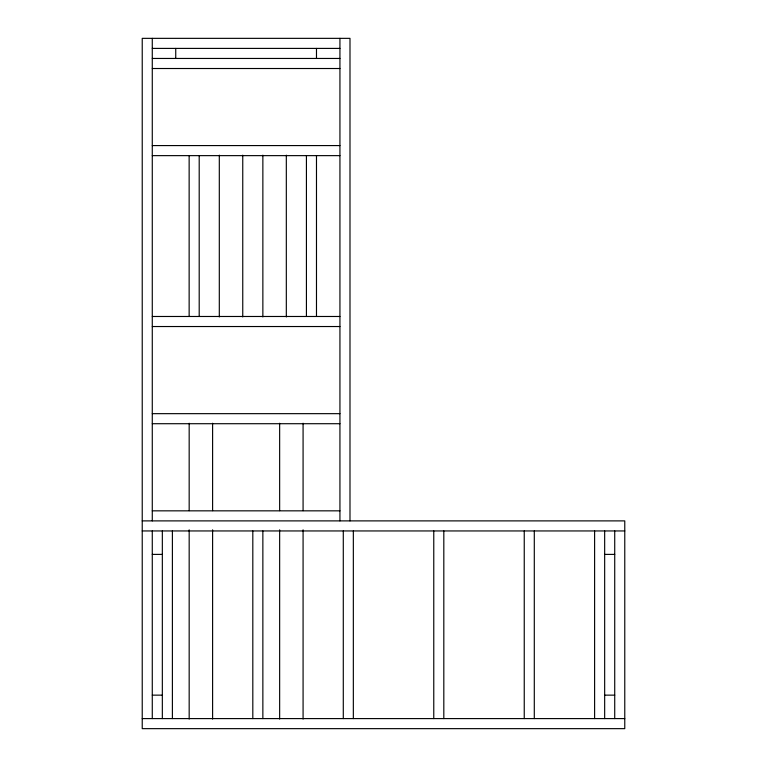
<?xml version="1.0" encoding="UTF-8"?>
<svg xmlns="http://www.w3.org/2000/svg" width="767" height="767" viewBox="0 0 767 767"><rect width="100%" height="100%" fill="white"/><g stroke="black" fill="none" stroke-linecap="round" stroke-linejoin="round"><path stroke-width="1.15" d="M152.278 48.407L339.934 48.407M152.278 58.455L339.934 58.455M152.278 68.512L339.934 68.512M152.278 145.577L339.934 145.577M152.278 155.634L339.934 155.634M152.278 316.483L339.934 316.483M152.278 326.531L339.934 326.531M152.278 413.662L339.934 413.662M152.278 423.71L339.934 423.71M152.278 510.841L339.934 510.841M142.231 520.889L624.769 520.889L624.769 728.65L142.231 728.65L142.231 38.35L349.992 38.35L349.992 520.889M142.231 530.946L624.769 530.946M152.278 554.397L162.336 554.397M604.664 554.397L614.722 554.397M152.278 695.142L162.336 695.142M604.664 695.142L614.722 695.142M142.231 718.593L624.769 718.593M614.722 530.946L614.722 718.593M604.664 530.946L604.664 718.593M594.607 530.946L594.607 718.593M534.292 530.946L534.292 718.593M524.244 530.946L524.244 718.593M443.815 530.946L443.815 718.593M433.767 530.946L433.767 718.593M353.338 530.946L353.338 718.593M343.29 530.946L343.29 718.593M339.934 38.35L339.934 520.889M316.483 48.407L316.483 58.455M316.483 155.634L316.483 316.483M306.426 155.634L306.426 316.483M303.08 423.24L303.08 510.669M303.08 529.834L303.08 719.072M286.321 155.164L286.321 316.944M279.648 423.24L279.648 510.669M279.648 529.834L279.648 719.072M262.86 155.164L262.86 316.944M262.86 530.946L262.86 718.593M252.813 530.946L252.813 718.593M242.755 155.164L242.755 316.944M219.304 155.164L219.304 316.944M212.603 423.24L212.603 510.669M212.603 529.834L212.603 719.072M199.199 155.634L199.199 316.483M189.142 155.634L189.142 316.483M189.171 423.24L189.171 510.669M189.171 529.834L189.171 719.072M175.739 48.407L175.739 58.455M172.393 530.946L172.393 718.593M162.336 530.946L162.336 718.593M152.278 38.35L152.278 520.889M152.278 530.946L152.278 718.593"/></g></svg>
